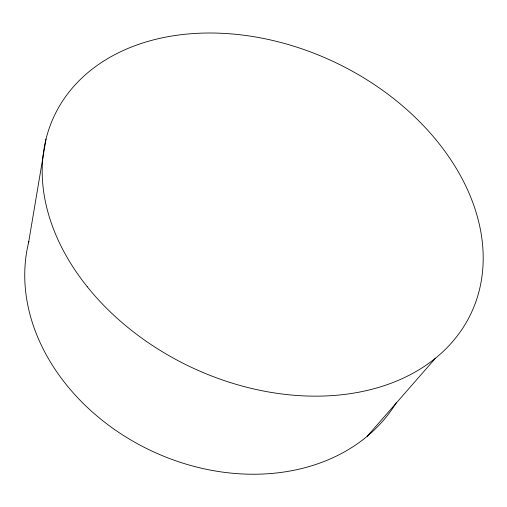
<?xml version="1.0" encoding="UTF-8"?>
<svg xmlns="http://www.w3.org/2000/svg" width="507" height="507" viewBox="0 0 507 507"><rect width="100%" height="100%" fill="white"/><g stroke="black" fill="none" stroke-linecap="round" stroke-linejoin="round"><path stroke-width="0.76" d="M28.531 242.872L46.029 139.051M367.176 436.305L435.437 358.259M396.335 402.64A202.128 161.98 25.4 0 1 157.455 453.594A202.128 161.98 25.4 0 1 28.912 241.332M87.172 286.645A230.603 168.558 25.4 0 0 466.009 322.934A230.603 168.558 25.4 0 0 234.836 34.216A230.603 168.558 25.4 0 0 87.172 286.645"/></g></svg>
